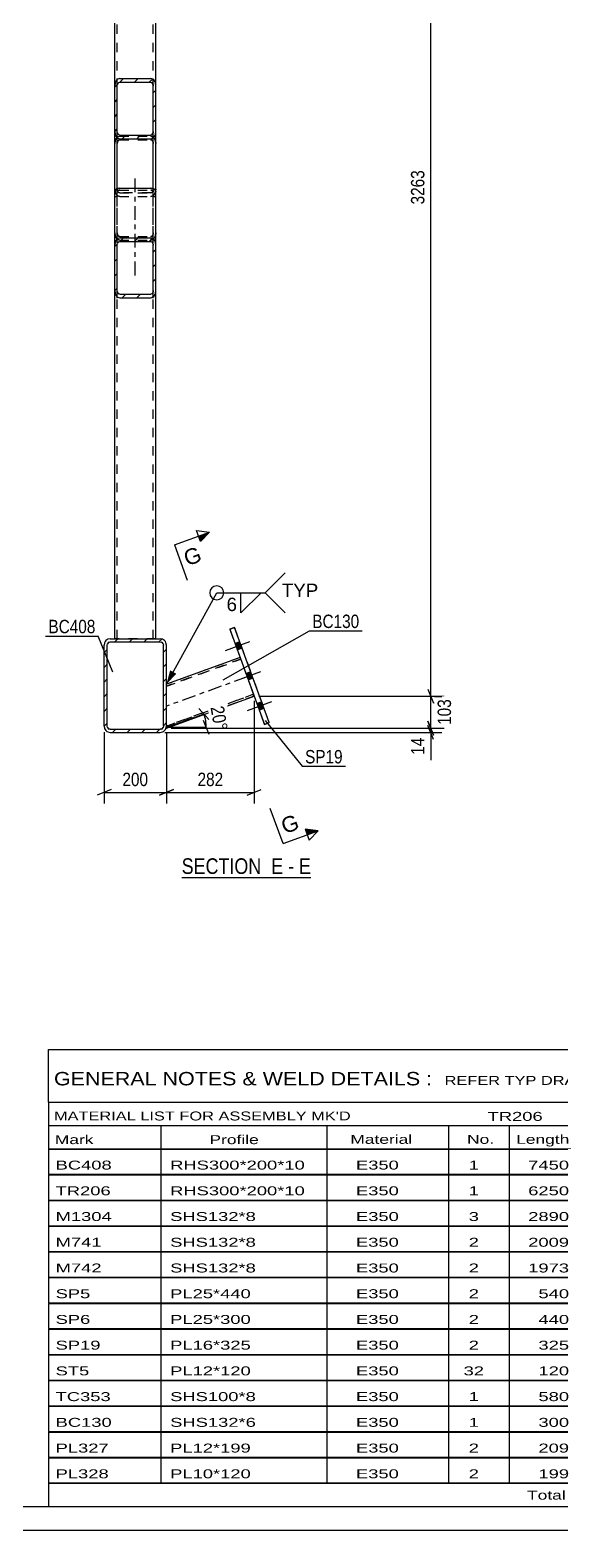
# Model space of a CAD drawing. Header units: millimetres. Extents: x 0 to 841, y 0 to 594.
# Drawn here: x 512 to 625.6, y 0 to 320.7 of the extents above; entities that cross this region are included whole.
import ezdxf

# ---------------------------------------------------------------- set-up
doc = ezdxf.new("R2010")
doc.units = ezdxf.units.MM
doc.linetypes.add('DXK_LINE_DOT2', pattern=[3.9198, 1.9599, -1.9599])
doc.linetypes.add('DXK_LINE_DOT3', pattern=[5.9187, 2.979, -0.9799, 0.9799, -0.9799])
doc.styles.add('Arial', font='ARIAL.TTF', dxfattribs={"height": 0.2})
doc.styles.add('Arial Narrow', font='ARIALN.TTF', dxfattribs={"height": 0.2})

# ---------------------------------------------------------------- blocks, each defined once
blk = doc.blocks.new('Unknown-570388617-1134')
at = {"color": 5, "linetype": 'Continuous'}
for p, q in [((5, 5), (836, 5)), ((0, 0), (841, 0))]:
    blk.add_line(p, q, dxfattribs=at)
blk = doc.blocks.new('Unknown-570388617-14 - 3275')
at = {"color": 6, "linetype": 'Continuous'}
blk.add_line((544.47, 139.51), (572.12, 139.51), dxfattribs=at)
at = {"color": 0, "linetype": 'Continuous'}
blk.add_wipeout([(562.58, 140.26), (562.58, 143.76), (544.47, 143.76), (544.47, 140.26)], dxfattribs=at)
at = {"color": 7, "linetype": 'Continuous', "style": 'Arial Narrow'}
blk.add_text('SECTION ', height=3.34, dxfattribs=at).set_placement((544.47, 140.26))
at = {"color": 0, "linetype": 'Continuous'}
blk.add_wipeout([(566.19, 140.26), (566.19, 143.76), (563.63, 143.76), (563.63, 140.26)], dxfattribs=at)
blk.add_wipeout([(568.51, 140.26), (568.51, 143.76), (567.24, 143.76), (567.24, 140.26)], dxfattribs=at)
at = {"color": 7, "linetype": 'Continuous', "style": 'Arial Narrow'}
blk.add_text('E', height=3.34, dxfattribs=at).set_placement((563.63, 140.26))
at = {"color": 0, "linetype": 'Continuous'}
blk.add_wipeout([(572.12, 140.26), (572.12, 143.76), (569.56, 143.76), (569.56, 140.26)], dxfattribs=at)
at = {"color": 7, "linetype": 'Continuous', "style": 'Arial Narrow'}
for s, p in [('-', (567.24, 140.26)), ('E', (569.56, 140.26))]:
    blk.add_text(s, height=3.34, dxfattribs=at).set_placement(p)
blk = doc.blocks.new('Part-570388617-3284 - 3275')
at = {"linetype": 'Continuous'}
h = blk.add_hatch(dxfattribs=at)
h.set_pattern_fill('', scale=0.7, style=0, pattern_type=0)
h.set_pattern_definition([(45, (530.1366, 264.975), (-1.57154, 1.57154), [])])
h.paths.add_polyline_path([(530.14, 274.71), (530.14, 264.97), (530.22, 264.38), (530.45, 263.87), (530.8, 263.54), (531.2, 263.42), (537.87, 263.42), (538.28, 263.54), (538.62, 263.87), (538.86, 264.38), (538.94, 264.97), (538.94, 274.71), (538.86, 275.3), (538.62, 275.81), (538.28, 276.14), (537.87, 276.26), (531.2, 276.26), (530.8, 276.14), (530.45, 275.81), (530.22, 275.3)])
h.paths.add_polyline_path([(530.83, 275.26), (531, 275.43), (531.2, 275.48), (537.87, 275.48), (538.07, 275.43), (538.25, 275.26), (538.36, 275), (538.4, 274.71), (538.4, 264.97), (538.36, 264.68), (538.25, 264.42), (538.07, 264.26), (537.87, 264.2), (531.2, 264.2), (531, 264.26), (530.83, 264.42), (530.71, 264.68), (530.67, 264.97), (530.67, 274.71), (530.71, 275)])
at = {"color": 2, "linetype": 'Continuous'}
for p, q in [((530.14, 286.07), (530.22, 286.37)), ((530.14, 274.71), (530.14, 286.07)), ((530.22, 286.37), (530.45, 286.62)), ((530.45, 286.62), (530.8, 286.79)), ((530.8, 286.79), (531.2, 286.85)), ((531.2, 286.85), (537.87, 286.85)), ((537.87, 286.85), (538.28, 286.79)), ((538.28, 286.79), (538.62, 286.62)), ((538.62, 286.62), (538.86, 286.37)), ((538.86, 286.37), (538.94, 286.07)), ((538.94, 274.71), (538.94, 286.07)), ((531.2, 276.26), (530.8, 276.14)), ((531.2, 276.26), (537.87, 276.26)), ((538.28, 276.14), (537.87, 276.26)), ((530.22, 275.3), (530.14, 274.71)), ((530.14, 264.97), (530.14, 274.71)), ((530.67, 274.71), (530.71, 275)), ((530.67, 264.97), (530.67, 274.71)), ((531, 275.43), (531.2, 275.48)), ((531.2, 275.48), (537.87, 275.48)), ((537.87, 275.48), (538.07, 275.43)), ((538.36, 275), (538.4, 274.71)), ((538.4, 264.97), (538.4, 274.71)), ((538.94, 274.71), (538.86, 275.3)), ((538.94, 264.97), (538.94, 274.71)), ((530.14, 264.97), (530.22, 264.38)), ((530.71, 264.68), (530.67, 264.97)), ((530.8, 263.54), (531.2, 263.42)), ((531.2, 264.2), (531, 264.26)), ((531.2, 264.2), (537.87, 264.2)), ((531.2, 263.42), (537.87, 263.42)), ((538.07, 264.26), (537.87, 264.2)), ((537.87, 263.42), (538.28, 263.54)), ((538.4, 264.97), (538.36, 264.68)), ((538.86, 264.38), (538.94, 264.97))]:
    blk.add_line(p, q, dxfattribs=at)
at = {"color": 7, "linetype": 'DXK_LINE_DOT2'}
for p, q in [((530.71, 286.22), (530.67, 286.07)), ((530.67, 264.97), (530.67, 286.07)), ((530.83, 286.35), (530.71, 286.22)), ((531, 286.43), (530.83, 286.35)), ((531.2, 286.46), (531, 286.43)), ((531.2, 286.46), (537.87, 286.46)), ((538.07, 286.43), (537.87, 286.46)), ((538.25, 286.35), (538.07, 286.43)), ((538.36, 286.22), (538.25, 286.35)), ((538.4, 286.07), (538.36, 286.22)), ((538.4, 264.97), (538.4, 286.07)), ((530.14, 285.11), (530.67, 285.11)), ((538.4, 285.11), (538.94, 285.11)), ((530.22, 276.71), (530.14, 277.31)), ((530.67, 277.31), (530.71, 277.01)), ((531.2, 275.75), (530.8, 275.87)), ((531, 276.59), (531.2, 276.53)), ((531.2, 276.53), (537.87, 276.53)), ((537.87, 276.53), (538.07, 276.59)), ((538.28, 275.87), (537.87, 275.75)), ((538.36, 277.01), (538.4, 277.31)), ((538.94, 277.31), (538.86, 276.71)), ((530.14, 264.97), (530.14, 274.71)), ((531.2, 275.75), (537.87, 275.75)), ((538.94, 264.97), (538.94, 274.71))]:
    blk.add_line(p, q, dxfattribs=at)
for centre, radius, start, end in [((531.6, 277.04), 1.42, 193.2949, 235.5336), ((531.4, 277.17), 0.709, 193.2949, 235.5336), ((537.67, 277.17), 0.709, 304.4664, 346.7051), ((537.48, 277.04), 1.42, 304.4664, 346.7051)]:
    blk.add_arc(centre, radius, start, end, dxfattribs=at)
at = {"color": 2, "linetype": 'Continuous'}
for centre, radius, start, end in [((531.6, 274.98), 1.42, 124.4663, 166.705), ((537.48, 274.98), 1.42, 13.295, 55.5337), ((531.4, 274.84), 0.709, 124.4663, 166.705), ((537.67, 274.84), 0.709, 13.295, 55.5337), ((531.6, 264.71), 1.42, 193.295, 235.5337), ((531.4, 264.84), 0.709, 193.295, 235.5337), ((537.67, 264.84), 0.709, 304.4663, 346.705), ((537.48, 264.71), 1.42, 304.4663, 346.705)]:
    blk.add_arc(centre, radius, start, end, dxfattribs=at)
blk = doc.blocks.new('Part-570388617-3333 - 3275')
at = {"color": 2, "linetype": 'Continuous'}
for p, q in [((555.79, 192.96), (554.79, 192.59)), ((554.79, 192.59), (562.2, 172.23)), ((554.79, 192.59), (554.79, 192.59)), ((563.2, 172.6), (555.79, 192.96)), ((555.79, 192.96), (555.79, 192.96)), ((562.2, 172.23), (563.2, 172.6)), ((562.2, 172.23), (562.2, 172.23)), ((563.2, 172.6), (563.2, 172.6))]:
    blk.add_line(p, q, dxfattribs=at)
at = {"color": 7, "linetype": 'DXK_LINE_DOT2'}
for p, q in [((554.79, 192.59), (555.79, 192.96)), ((562.2, 172.23), (554.79, 192.59)), ((563.2, 172.6), (555.79, 192.96)), ((563.2, 172.6), (562.2, 172.23))]:
    blk.add_line(p, q, dxfattribs=at)
blk = doc.blocks.new('Part-570388617-3318 - 3275')
at = {"color": 2, "linetype": 'Continuous'}
for p, q in [((556.99, 186.55), (541.2, 180.8)), ((541.2, 171.44), (560, 178.28)), ((541.2, 171.5), (541.2, 171.85)), ((541.2, 171.5), (541.2, 171.44)), ((541.2, 171.44), (541.2, 171.44))]:
    blk.add_line(p, q, dxfattribs=at)
at = {"color": 7, "linetype": 'DXK_LINE_DOT2'}
for p, q in [((556.99, 186.55), (541.2, 180.8)), ((541.2, 180.38), (557.12, 186.17)), ((557.12, 186.17), (541.2, 180.38)), ((560, 178.28), (556.99, 186.55)), ((541.2, 180.8), (541.2, 180.8)), ((541.2, 180.74), (541.2, 180.8)), ((541.2, 171.85), (541.2, 180.8)), ((541.2, 180.38), (541.2, 180.38)), ((541.2, 171.87), (559.86, 178.66)), ((559.86, 178.66), (541.2, 171.87)), ((560, 178.28), (541.2, 171.44)), ((541.2, 171.87), (541.2, 171.87)), ((541.2, 171.44), (541.2, 171.44))]:
    blk.add_line(p, q, dxfattribs=at)
at = {"color": 7, "linetype": 'DXK_LINE_DOT3'}
blk.add_line((558.49, 182.41), (541.2, 176.12), dxfattribs=at)
blk = doc.blocks.new('Bolt-570388617-3352 - 3275')
at = {"linetype": 'Continuous'}
for points in [[(557.41, 188.51), (556.91, 189.89), (555.9, 189.52), (556.41, 188.15)], [(557.41, 188.51), (556.91, 189.89), (555.9, 189.52), (556.41, 188.15)], [(557.41, 188.51), (556.91, 189.89), (555.9, 189.52), (556.41, 188.15)], [(559.75, 182.09), (559.24, 183.47), (558.24, 183.1), (558.74, 181.73)], [(559.75, 182.09), (559.24, 183.47), (558.24, 183.1), (558.74, 181.73)], [(562.08, 175.67), (561.58, 177.05), (560.58, 176.68), (561.08, 175.3)], [(562.08, 175.67), (561.58, 177.05), (560.58, 176.68), (561.08, 175.3)], [(562.08, 175.67), (561.58, 177.05), (560.58, 176.68), (561.08, 175.3)]]:
    blk.add_hatch(color=1, dxfattribs=at).paths.add_polyline_path(points)
at = {"color": 1, "linetype": 'Continuous'}
for p, q in [((558.97, 189.86), (553.77, 187.97)), ((558.97, 189.86), (553.77, 187.97)), ((558.97, 189.86), (553.77, 187.97)), ((556.91, 189.89), (555.9, 189.52)), ((556.91, 189.89), (555.9, 189.52)), ((556.91, 189.89), (555.9, 189.52)), ((557.41, 188.51), (556.41, 188.15)), ((557.41, 188.51), (556.41, 188.15)), ((557.41, 188.51), (556.41, 188.15)), ((561.31, 183.44), (556.11, 181.55)), ((561.31, 183.44), (556.11, 181.55)), ((559.24, 183.47), (558.24, 183.1)), ((559.24, 183.47), (558.24, 183.1)), ((559.75, 182.09), (558.74, 181.73)), ((559.75, 182.09), (558.74, 181.73)), ((563.65, 177.02), (558.45, 175.13)), ((563.65, 177.02), (558.45, 175.13)), ((563.65, 177.02), (558.45, 175.13)), ((561.58, 177.05), (560.58, 176.68)), ((561.58, 177.05), (560.58, 176.68)), ((561.58, 177.05), (560.58, 176.68)), ((562.08, 175.67), (561.08, 175.3)), ((562.08, 175.67), (561.08, 175.3)), ((562.08, 175.67), (561.08, 175.3))]:
    blk.add_line(p, q, dxfattribs=at)
blk = doc.blocks.new('Part-570388617-3354 - 3275')
at = {"color": 7, "linetype": 'DXK_LINE_DOT3'}
blk.add_line((534.54, 268.23), (534.54, 289.46), dxfattribs=at)
at = {"color": 7, "linetype": 'DXK_LINE_DOT2'}
for p, q in [((530.22, 286.37), (530.14, 286.07)), ((530.14, 263.37), (530.14, 286.07)), ((530.45, 286.62), (530.22, 286.37)), ((530.8, 286.79), (530.45, 286.62)), ((530.67, 286.07), (530.71, 286.22)), ((530.67, 263.37), (530.67, 286.07)), ((530.71, 286.22), (530.83, 286.35)), ((531.2, 286.85), (530.8, 286.79)), ((530.83, 286.35), (531, 286.43)), ((531, 286.43), (531.2, 286.46)), ((531.2, 286.85), (537.87, 286.85)), ((531.2, 286.46), (537.87, 286.46)), ((538.28, 286.79), (537.87, 286.85)), ((537.87, 286.46), (538.07, 286.43)), ((538.07, 286.43), (538.25, 286.35)), ((538.25, 286.35), (538.36, 286.22)), ((538.62, 286.62), (538.28, 286.79)), ((538.36, 286.22), (538.4, 286.07)), ((538.4, 263.37), (538.4, 286.07)), ((538.86, 286.37), (538.62, 286.62)), ((538.94, 286.07), (538.86, 286.37)), ((538.94, 263.37), (538.94, 286.07)), ((530.14, 285.11), (530.67, 285.11)), ((538.94, 285.11), (538.4, 285.11)), ((530.14, 277.31), (530.22, 276.71)), ((530.71, 277.01), (530.67, 277.31)), ((530.8, 275.87), (531, 275.81)), ((531.2, 276.53), (531, 276.59)), ((531, 275.81), (531.2, 275.75)), ((531.2, 276.53), (537.87, 276.53)), ((538.07, 276.59), (537.87, 276.53)), ((537.87, 275.75), (538.28, 275.87)), ((538.4, 277.31), (538.36, 277.01)), ((538.86, 276.71), (538.94, 277.31)), ((531.2, 275.75), (537.87, 275.75))]:
    blk.add_line(p, q, dxfattribs=at)
for centre, radius, start, end in [((531.6, 277.04), 1.42, 193.2949, 235.5336), ((531.4, 277.17), 0.709, 193.2949, 235.5336), ((537.67, 277.17), 0.709, 304.4664, 346.7051), ((537.48, 277.04), 1.42, 304.4664, 346.7051)]:
    blk.add_arc(centre, radius, start, end, dxfattribs=at)
blk = doc.blocks.new('Part-570388617-3355 - 3275')
at = {"color": 7, "linetype": 'DXK_LINE_DOT2'}
for p, q in [((530.14, 286.67), (530.14, 310.34)), ((530.67, 286.67), (530.67, 310.34)), ((538.4, 286.67), (538.4, 310.34)), ((538.94, 286.67), (538.94, 310.34)), ((530.22, 296.99), (530.14, 296.4)), ((530.67, 296.4), (530.71, 296.69)), ((531.2, 297.95), (530.8, 297.84)), ((531, 297.12), (531.2, 297.18)), ((531.2, 297.95), (537.87, 297.95)), ((531.2, 297.18), (537.87, 297.18)), ((538.28, 297.84), (537.87, 297.95)), ((537.87, 297.18), (538.07, 297.12)), ((538.36, 296.69), (538.4, 296.4)), ((538.94, 296.4), (538.86, 296.99)), ((530.14, 286.67), (530.22, 286.07)), ((530.71, 286.37), (530.67, 286.67)), ((531.2, 285.89), (531, 285.95)), ((537.87, 285.89), (531.2, 285.89)), ((538.07, 285.95), (537.87, 285.89)), ((538.4, 286.67), (538.36, 286.37)), ((538.86, 286.07), (538.94, 286.67)), ((530.8, 285.23), (531.2, 285.11)), ((531.2, 285.11), (537.87, 285.11)), ((537.87, 285.11), (538.28, 285.23))]:
    blk.add_line(p, q, dxfattribs=at)
for centre, radius, start, end in [((531.6, 296.67), 1.42, 124.4664, 166.7051), ((531.4, 296.53), 0.709, 124.4664, 166.7051), ((537.67, 296.53), 0.709, 13.2949, 55.5336), ((537.48, 296.67), 1.42, 13.2949, 55.5336), ((531.6, 286.4), 1.42, 193.2949, 235.5336), ((531.4, 286.53), 0.709, 193.2949, 235.5336), ((537.67, 286.53), 0.709, 304.4664, 346.7051), ((537.48, 286.4), 1.42, 304.4664, 346.7051)]:
    blk.add_arc(centre, radius, start, end, dxfattribs=at)
blk = doc.blocks.new('Part-570388617-3362 - 3275')
at = {"linetype": 'Continuous'}
h = blk.add_hatch(dxfattribs=at)
h.set_pattern_fill('', scale=0.7, style=0, pattern_type=0)
h.set_pattern_definition([(45, (530.1366, 298.9996), (-1.57154, 1.57154), [])])
h.paths.add_polyline_path([(530.14, 308.73), (530.14, 299), (530.22, 298.4), (530.45, 297.9), (530.8, 297.56), (531.2, 297.44), (537.87, 297.44), (538.28, 297.56), (538.62, 297.9), (538.86, 298.4), (538.94, 299), (538.94, 308.73), (538.86, 309.33), (538.62, 309.83), (538.28, 310.17), (537.87, 310.29), (531.2, 310.29), (530.8, 310.17), (530.45, 309.83), (530.22, 309.33)])
h.paths.add_polyline_path([(530.83, 309.28), (531, 309.45), (531.2, 309.51), (537.87, 309.51), (538.07, 309.45), (538.25, 309.28), (538.36, 309.03), (538.4, 308.73), (538.4, 299), (538.36, 298.7), (538.25, 298.45), (538.07, 298.28), (537.87, 298.22), (531.2, 298.22), (531, 298.28), (530.83, 298.45), (530.71, 298.7), (530.67, 299), (530.67, 308.73), (530.71, 309.03)])
at = {"color": 2, "linetype": 'Continuous'}
for p, q in [((530.22, 309.33), (530.14, 308.73)), ((530.14, 299), (530.14, 308.73)), ((530.67, 308.73), (530.71, 309.03)), ((530.67, 299), (530.67, 308.73)), ((531.2, 310.29), (530.8, 310.17)), ((531, 309.45), (531.2, 309.51)), ((531.2, 310.29), (537.87, 310.29)), ((531.2, 309.51), (537.87, 309.51)), ((538.28, 310.17), (537.87, 310.29)), ((537.87, 309.51), (538.07, 309.45)), ((538.36, 309.03), (538.4, 308.73)), ((538.4, 299), (538.4, 308.73)), ((538.94, 308.73), (538.86, 309.33)), ((538.94, 299), (538.94, 308.73)), ((530.14, 286.67), (530.14, 299)), ((530.14, 299), (530.22, 298.4)), ((530.71, 298.7), (530.67, 299)), ((531.2, 298.22), (531, 298.28)), ((538.07, 298.28), (537.87, 298.22)), ((538.4, 299), (538.36, 298.7)), ((538.86, 298.4), (538.94, 299)), ((538.94, 286.67), (538.94, 299)), ((530.8, 297.56), (531.2, 297.44)), ((531.2, 298.22), (537.87, 298.22)), ((531.2, 297.44), (537.87, 297.44)), ((537.87, 297.44), (538.28, 297.56)), ((530.19, 286.27), (530.14, 286.67)), ((538.94, 286.67), (538.88, 286.27))]:
    blk.add_line(p, q, dxfattribs=at)
at = {"color": 7, "linetype": 'DXK_LINE_DOT2'}
for p, q in [((530.14, 299), (530.14, 308.73)), ((530.67, 286.67), (530.67, 308.73)), ((538.4, 286.67), (538.4, 308.73)), ((538.94, 299), (538.94, 308.73)), ((530.14, 296.4), (530.22, 296.99)), ((530.71, 296.7), (530.67, 296.4)), ((530.8, 297.84), (531.2, 297.95)), ((531.2, 297.18), (531, 297.12)), ((531.2, 297.95), (537.87, 297.95)), ((531.2, 297.18), (537.87, 297.18)), ((537.87, 297.95), (538.28, 297.84)), ((538.07, 297.12), (537.87, 297.18)), ((538.4, 296.4), (538.36, 296.7)), ((538.86, 296.99), (538.94, 296.4)), ((530.22, 286.07), (530.19, 286.27)), ((530.67, 286.67), (530.71, 286.37)), ((531, 285.95), (531.2, 285.89)), ((531.2, 285.89), (537.87, 285.89)), ((537.87, 285.89), (538.07, 285.95)), ((538.36, 286.37), (538.4, 286.67)), ((538.88, 286.27), (538.86, 286.07)), ((531.2, 285.11), (530.8, 285.23)), ((531.2, 285.11), (537.87, 285.11)), ((538.28, 285.23), (537.87, 285.11))]:
    blk.add_line(p, q, dxfattribs=at)
at = {"color": 2, "linetype": 'Continuous'}
for centre, radius, start, end in [((531.6, 309), 1.42, 124.4665, 166.7051), ((531.4, 308.87), 0.709, 124.4665, 166.7051), ((537.67, 308.87), 0.709, 13.2949, 55.5335), ((537.48, 309), 1.42, 13.2949, 55.5335), ((531.6, 298.73), 1.42, 193.2949, 235.5335), ((531.4, 298.86), 0.709, 193.2949, 235.5335), ((537.67, 298.86), 0.709, 304.4665, 346.7051), ((537.48, 298.73), 1.42, 304.4665, 346.7051)]:
    blk.add_arc(centre, radius, start, end, dxfattribs=at)
at = {"color": 7, "linetype": 'DXK_LINE_DOT2'}
for centre, radius, start, end in [((531.6, 296.67), 1.42, 124.4664, 166.7051), ((531.4, 296.53), 0.709, 124.4664, 166.7051), ((537.67, 296.53), 0.709, 13.2949, 55.5336), ((537.48, 296.67), 1.42, 13.2949, 55.5336), ((531.6, 286.4), 1.42, 193.2949, 235.5336), ((531.4, 286.53), 0.709, 193.2949, 235.5336), ((537.67, 286.53), 0.709, 304.4664, 346.7051), ((537.48, 286.4), 1.42, 304.4664, 346.7051)]:
    blk.add_arc(centre, radius, start, end, dxfattribs=at)
blk = doc.blocks.new('Part-570388617-3367 - 3275')
at = {"color": 2, "linetype": 'Continuous'}
for p, q in [((530.14, 308.73), (530.14, 383.19)), ((538.94, 308.73), (538.94, 383.19)), ((530.14, 286.07), (530.14, 286.67)), ((538.94, 286.07), (538.94, 286.67)), ((530.14, 190.52), (530.14, 264.97)), ((538.94, 190.52), (538.94, 264.97))]:
    blk.add_line(p, q, dxfattribs=at)
at = {"color": 7, "linetype": 'DXK_LINE_DOT2'}
for p, q in [((530.14, 383.19), (538.94, 383.19)), ((530.14, 383.19), (538.94, 383.19)), ((530.67, 190.52), (530.67, 383.19)), ((538.4, 190.52), (538.4, 383.19)), ((530.14, 286.67), (530.14, 308.73)), ((538.94, 286.67), (538.94, 308.73)), ((530.14, 264.97), (530.14, 286.07)), ((538.94, 264.97), (538.94, 286.07)), ((530.14, 190.52), (530.14, 190.52)), ((530.14, 190.52), (538.94, 190.52)), ((538.94, 190.52), (530.14, 190.52)), ((530.14, 190.52), (530.14, 190.52)), ((530.67, 190.52), (530.67, 190.52)), ((538.4, 190.52), (538.4, 190.52)), ((538.94, 190.52), (538.94, 190.52)), ((538.94, 190.52), (538.94, 190.52))]:
    blk.add_line(p, q, dxfattribs=at)
blk = doc.blocks.new('Part-570388617-3377 - 3275')
at = {"linetype": 'Continuous'}
h = blk.add_hatch(dxfattribs=at)
h.set_pattern_fill('', scale=0.7, style=0, pattern_type=0)
h.set_pattern_definition([(45, (527.87, 171.853), (-1.57154, 1.57154), [])])
h.paths.add_polyline_path([(527.87, 189.19), (527.87, 171.85), (527.97, 171.34), (528.26, 170.91), (528.69, 170.62), (529.2, 170.52), (539.87, 170.52), (540.38, 170.62), (540.81, 170.91), (541.1, 171.34), (541.2, 171.85), (541.2, 189.19), (541.1, 189.7), (540.81, 190.13), (540.38, 190.42), (539.87, 190.52), (529.2, 190.52), (528.69, 190.42), (528.26, 190.13), (527.97, 189.7)])
h.paths.add_polyline_path([(528.73, 189.66), (528.95, 189.8), (529.2, 189.85), (539.87, 189.85), (540.13, 189.8), (540.34, 189.66), (540.49, 189.44), (540.54, 189.19), (540.54, 171.85), (540.49, 171.6), (540.34, 171.38), (540.13, 171.24), (539.87, 171.19), (529.2, 171.19), (528.95, 171.24), (528.73, 171.38), (528.59, 171.6), (528.54, 171.85), (528.54, 189.19), (528.59, 189.44)])
at = {"color": 2, "linetype": 'Continuous'}
for p, q in [((527.97, 189.7), (527.87, 189.19)), ((528.54, 189.19), (528.59, 189.44)), ((529.2, 190.52), (528.69, 190.42)), ((528.95, 189.8), (529.2, 189.85)), ((529.2, 190.52), (529.2, 190.52)), ((529.2, 190.52), (539.87, 190.52)), ((529.2, 189.85), (529.2, 189.85)), ((529.2, 189.85), (539.87, 189.85)), ((539.87, 190.52), (539.87, 190.52)), ((540.38, 190.42), (539.87, 190.52)), ((539.87, 189.85), (539.87, 189.85)), ((539.87, 189.85), (540.13, 189.8)), ((540.49, 189.44), (540.54, 189.19)), ((541.2, 189.19), (541.1, 189.7)), ((527.87, 189.19), (527.87, 189.19)), ((527.87, 171.85), (527.87, 189.19)), ((528.54, 189.19), (528.54, 189.19)), ((528.54, 171.85), (528.54, 189.19)), ((540.54, 189.19), (540.54, 189.19)), ((540.54, 171.85), (540.54, 189.19)), ((541.2, 189.19), (541.2, 189.19)), ((541.2, 171.85), (541.2, 189.19)), ((527.87, 171.85), (527.87, 171.85)), ((527.87, 171.85), (527.97, 171.34)), ((528.54, 171.85), (528.54, 171.85)), ((528.59, 171.6), (528.54, 171.85)), ((528.69, 170.62), (529.2, 170.52)), ((529.2, 171.19), (528.95, 171.24)), ((529.2, 171.19), (529.2, 171.19)), ((529.2, 171.19), (539.87, 171.19)), ((529.2, 170.52), (529.2, 170.52)), ((529.2, 170.52), (539.87, 170.52)), ((540.13, 171.24), (539.87, 171.19)), ((539.87, 171.19), (539.87, 171.19)), ((539.87, 170.52), (540.38, 170.62)), ((539.87, 170.52), (539.87, 170.52)), ((540.54, 171.85), (540.49, 171.6)), ((540.54, 171.85), (540.54, 171.85)), ((541.1, 171.34), (541.2, 171.85)), ((541.2, 171.85), (541.2, 171.85))]:
    blk.add_line(p, q, dxfattribs=at)
for centre, radius, start, end in [((529.2, 189.19), 1.33, 112.5, 157.5), ((529.2, 189.19), 0.667, 112.5, 157.5), ((539.87, 189.19), 0.667, 22.5, 67.5), ((539.87, 189.19), 1.33, 22.5, 67.5), ((529.2, 171.85), 1.33, 202.5, 247.5), ((529.2, 171.85), 0.667, 202.5, 247.5), ((539.87, 171.85), 0.667, 292.5, 337.5), ((539.87, 171.85), 1.33, 292.5, 337.5)]:
    blk.add_arc(centre, radius, start, end, dxfattribs=at)
blk = doc.blocks.new('StraightDimension-570388617-3475 - 3275')
at = {"color": 7, "linetype": 'Continuous'}
for p, q in [((597.12, 179.78), (598.32, 176.78)), ((561, 178.28), (600.57, 178.28)), ((597.72, 171.44), (597.72, 178.28)), ((542.2, 171.44), (600.57, 171.44)), ((598.32, 169.94), (597.12, 172.94))]:
    blk.add_line(p, q, dxfattribs=at)
at = {"color": 0}
blk.add_wipeout([(602.67, 178.2), (598.47, 178.2), (598.47, 171.52), (602.67, 171.52)], dxfattribs=at)
at = {"color": 3, "style": 'Arial Narrow'}
blk.add_text('103', height=2.863, rotation=90.0002, dxfattribs=at).set_placement((602.07, 172.12))
blk = doc.blocks.new('AngleDimension-570388617-3391 - 3275')
at = {"color": 7, "linetype": 'Continuous'}
for p, q in [((549.21, 174.45), (541.2, 171.54)), ((548.14, 175.66), (550.29, 173.25)), ((549.73, 171.54), (541.2, 171.54)), ((542.2, 171.54), (549.73, 171.54)), ((550.33, 170.04), (549.13, 173.04))]:
    blk.add_line(p, q, dxfattribs=at)
blk.add_arc((541.2, 171.54), 8.53, 0, 20, dxfattribs=at)
at = {"color": 0}
blk.add_wipeout([(551.05, 169.99), (555.18, 170.72), (554.06, 177.08), (549.92, 176.35)], dxfattribs=at)
at = {"color": 3, "style": 'Arial Narrow'}
blk.add_text('20°', height=2.863, rotation=-80.0021, dxfattribs=at).set_placement((550.62, 175.87))
blk = doc.blocks.new('StraightDimension-570388617-3399 - 3275')
at = {"color": 7, "linetype": 'Continuous'}
for p, q in [((560, 177.28), (560, 155.29)), ((541.2, 170.44), (541.2, 155.29)), ((542.7, 158.29), (539.7, 157.09)), ((541.2, 157.69), (560, 157.69)), ((558.5, 157.09), (561.5, 158.29))]:
    blk.add_line(p, q, dxfattribs=at)
at = {"color": 0}
blk.add_wipeout([(553.94, 158.44), (553.94, 162.64), (547.26, 162.64), (547.26, 158.44)], dxfattribs=at)
at = {"color": 3, "style": 'Arial Narrow'}
blk.add_text('282', height=2.863, dxfattribs=at).set_placement((547.86, 159.04))
blk = doc.blocks.new('StraightDimension-570388617-3400 - 3275')
at = {"color": 7, "linetype": 'Continuous'}
for p, q in [((527.87, 170.57), (527.87, 155.29)), ((541.2, 170.44), (541.2, 155.29)), ((529.37, 158.29), (526.37, 157.09)), ((527.87, 157.69), (541.2, 157.69)), ((539.7, 157.09), (542.7, 158.29))]:
    blk.add_line(p, q, dxfattribs=at)
at = {"color": 0}
blk.add_wipeout([(537.88, 158.44), (537.88, 162.64), (531.19, 162.64), (531.19, 158.44)], dxfattribs=at)
at = {"color": 3, "style": 'Arial Narrow'}
blk.add_text('200', height=2.863, dxfattribs=at).set_placement((531.79, 159.04))
blk = doc.blocks.new('StraightDimension-570388617-3465 - 3275')
at = {"color": 7, "linetype": 'Continuous'}
for p, q in [((540.87, 170.52), (600.12, 170.52)), ((542.2, 171.44), (600.12, 171.44)), ((597.12, 172.94), (598.32, 169.94)), ((598.32, 169.02), (597.12, 172.02)), ((597.72, 170.52), (597.72, 171.44))]:
    blk.add_line(p, q, dxfattribs=at)
at = {"color": 0}
blk.add_wipeout([(596.97, 170), (592.77, 170), (592.77, 165.14), (596.97, 165.14)], dxfattribs=at)
at = {"color": 7, "linetype": 'Continuous'}
blk.add_line((597.72, 170.52), (597.72, 164.61), dxfattribs=at)
blk.add_line((597.72, 170.52), (597.72, 164.61), dxfattribs=at)
at = {"color": 3, "style": 'Arial Narrow'}
blk.add_text('14', height=2.863, rotation=90.0002, dxfattribs=at).set_placement((596.37, 165.74))
blk = doc.blocks.new('StraightDimension-570388617-3485 - 3275')
at = {"color": 7, "linetype": 'Continuous'}
for p, q in [((542.2, 395.8), (600.12, 395.8)), ((598.32, 394.3), (597.12, 397.3)), ((597.72, 178.28), (597.72, 395.8)), ((597.12, 179.78), (598.32, 176.78)), ((561, 178.28), (600.12, 178.28))]:
    blk.add_line(p, q, dxfattribs=at)
at = {"color": 0}
blk.add_wipeout([(596.97, 291.3), (592.77, 291.3), (592.77, 282.79), (596.97, 282.79)], dxfattribs=at)
at = {"color": 3, "style": 'Arial Narrow'}
blk.add_text('3263', height=2.863, rotation=90.0002, dxfattribs=at).set_placement((596.37, 283.39))
blk = doc.blocks.new('Unknown-570388617-14755')
at = {"color": 7, "linetype": 'Continuous'}
for p, q in [((516, 102.75), (676, 102.75)), ((516, 91.5), (516, 102.75)), ((676, 102.75), (676, 91.5)), ((516, 91.5), (676, 91.5)), ((516, 91.5), (516, 86.5)), ((676, 91.5), (676, 86.5)), ((516, 86.5), (676, 86.5)), ((516, 86.5), (516, 81.5)), ((540, 86.5), (540, 81.5)), ((575.5, 86.5), (575.5, 81.5)), ((601.5, 86.5), (601.5, 81.5)), ((614.5, 86.5), (614.5, 81.5)), ((632, 86.5), (632, 81.5)), ((654, 86.5), (654, 81.5)), ((676, 86.5), (676, 81.5)), ((516, 81.5), (676, 81.5)), ((516, 81.45), (516, 76.05)), ((516, 81.45), (676, 81.45)), ((540, 81.5), (540, 76)), ((575.5, 81.5), (575.5, 76)), ((601.5, 81.5), (601.5, 76)), ((614.5, 81.5), (614.5, 76)), ((632, 81.5), (632, 76)), ((654, 81.5), (654, 76)), ((676, 81.45), (676, 76.05)), ((516, 76.05), (676, 76.05)), ((516, 75.95), (516, 70.55)), ((516, 75.95), (676, 75.95)), ((540, 76), (540, 70.5)), ((575.5, 76), (575.5, 70.5)), ((601.5, 76), (601.5, 70.5)), ((614.5, 76), (614.5, 70.5)), ((632, 76), (632, 70.5)), ((654, 76), (654, 70.5)), ((676, 75.95), (676, 70.55)), ((516, 70.55), (676, 70.55)), ((516, 70.45), (516, 65.05)), ((516, 70.45), (676, 70.45)), ((540, 70.5), (540, 65)), ((575.5, 70.5), (575.5, 65)), ((601.5, 70.5), (601.5, 65)), ((614.5, 70.5), (614.5, 65)), ((632, 70.5), (632, 65)), ((654, 70.5), (654, 65)), ((676, 70.45), (676, 65.05)), ((516, 65.05), (676, 65.05)), ((516, 64.95), (516, 59.55)), ((516, 64.95), (676, 64.95)), ((540, 65), (540, 59.5)), ((575.5, 65), (575.5, 59.5)), ((601.5, 65), (601.5, 59.5)), ((614.5, 65), (614.5, 59.5)), ((632, 65), (632, 59.5)), ((654, 65), (654, 59.5)), ((676, 64.95), (676, 59.55)), ((516, 59.55), (676, 59.55)), ((516, 59.45), (516, 54.05)), ((516, 59.45), (676, 59.45)), ((540, 59.5), (540, 54)), ((575.5, 59.5), (575.5, 54)), ((601.5, 59.5), (601.5, 54)), ((614.5, 59.5), (614.5, 54)), ((632, 59.5), (632, 54)), ((654, 59.5), (654, 54)), ((676, 59.45), (676, 54.05)), ((516, 54.05), (676, 54.05)), ((516, 53.95), (516, 48.55)), ((516, 53.95), (676, 53.95)), ((540, 54), (540, 48.5)), ((575.5, 54), (575.5, 48.5)), ((601.5, 54), (601.5, 48.5)), ((614.5, 54), (614.5, 48.5)), ((632, 54), (632, 48.5)), ((654, 54), (654, 48.5)), ((676, 53.95), (676, 48.55)), ((516, 48.55), (676, 48.55)), ((516, 48.45), (516, 43.05)), ((516, 48.45), (676, 48.45)), ((540, 48.5), (540, 43)), ((575.5, 48.5), (575.5, 43)), ((601.5, 48.5), (601.5, 43)), ((614.5, 48.5), (614.5, 43)), ((632, 48.5), (632, 43)), ((654, 48.5), (654, 43)), ((676, 48.45), (676, 43.05)), ((516, 43.05), (676, 43.05)), ((516, 42.95), (516, 37.55)), ((516, 42.95), (676, 42.95)), ((540, 43), (540, 37.5)), ((575.5, 43), (575.5, 37.5)), ((601.5, 43), (601.5, 37.5)), ((614.5, 43), (614.5, 37.5)), ((632, 43), (632, 37.5)), ((654, 43), (654, 37.5)), ((676, 42.95), (676, 37.55)), ((516, 37.55), (676, 37.55)), ((516, 37.45), (516, 32.05)), ((516, 37.45), (676, 37.45)), ((540, 37.5), (540, 32)), ((575.5, 37.5), (575.5, 32)), ((601.5, 37.5), (601.5, 32)), ((614.5, 37.5), (614.5, 32)), ((632, 37.5), (632, 32)), ((654, 37.5), (654, 32)), ((676, 37.45), (676, 32.05)), ((516, 32.05), (676, 32.05)), ((516, 31.95), (516, 26.55)), ((516, 31.95), (676, 31.95)), ((540, 32), (540, 26.5)), ((575.5, 32), (575.5, 26.5)), ((601.5, 32), (601.5, 26.5)), ((614.5, 32), (614.5, 26.5)), ((632, 32), (632, 26.5)), ((654, 32), (654, 26.5)), ((676, 31.95), (676, 26.55)), ((516, 26.55), (676, 26.55)), ((516, 26.45), (516, 21.05)), ((516, 26.45), (676, 26.45)), ((540, 26.5), (540, 21)), ((575.5, 26.5), (575.5, 21)), ((601.5, 26.5), (601.5, 21)), ((614.5, 26.5), (614.5, 21)), ((632, 26.5), (632, 21)), ((654, 26.5), (654, 21)), ((676, 26.45), (676, 21.05)), ((516, 21.05), (676, 21.05)), ((516, 20.95), (516, 15.55)), ((516, 20.95), (676, 20.95)), ((540, 21), (540, 15.5)), ((575.5, 21), (575.5, 15.5)), ((601.5, 21), (601.5, 15.5)), ((614.5, 21), (614.5, 15.5)), ((632, 21), (632, 15.5)), ((654, 21), (654, 15.5)), ((676, 20.95), (676, 15.55)), ((516, 15.55), (676, 15.55)), ((516, 15.45), (516, 10.05)), ((516, 15.45), (676, 15.45)), ((540, 15.5), (540, 10)), ((575.5, 15.5), (575.5, 10)), ((601.5, 15.5), (601.5, 10)), ((614.5, 15.5), (614.5, 10)), ((632, 15.5), (632, 10)), ((654, 15.5), (654, 10)), ((676, 15.45), (676, 10.05)), ((516, 10.05), (676, 10.05)), ((516, 10), (676, 10)), ((516, 10), (516, 5)), ((632, 10), (632, 5)), ((654, 10), (654, 5)), ((676, 10), (676, 5)), ((516, 5), (676, 5))]:
    blk.add_line(p, q, dxfattribs=at)
at = {"color": 7, "style": 'Arial Narrow'}
for s, height, width, p in [('GENERAL NOTES & WELD DETAILS :', 2.8633, 1.4, (517.15, 95.06)), ('REFER TYP DRAWING TYP-01', 1.9089, 1.6, (600.7, 95.16)), ("MATERIAL LIST FOR ASSEMBLY MK'D", 1.9089, 1.6, (517.15, 87.56)), ('TR206', 1.909, 1.794707, (609.9, 87.47)), ('2', 1.91, 1.794707, (638.08, 87.56)), ('No. Required', 1.9089, 1.6, (647.41, 87.56)), ('Mark', 1.909, 1.7, (517.34, 82.5)), ('Profile', 1.909, 1.7, (550.41, 82.5)), ('Material', 1.909, 1.7, (580.54, 82.56)), ('No.', 1.909, 1.7, (605.5, 82.56)), ('Length', 1.909, 1.7, (616, 82.56)), ('Area', 1.909, 1.7, (638.5, 82.56)), ('Weight', 1.909, 1.7, (658, 82.56))]:
    blk.add_text(s, height=height, dxfattribs=dict(at, width=width)).set_placement(p)
at = {"color": 7, "linetype": 'Continuous', "style": 'Arial Narrow'}
for s, height, width, p in [('BC408', 1.909, 1.794707, (517.5, 77.06)), ('RHS300*200*10', 1.9089, 1.794707, (542, 77.06)), ('E350', 1.909, 1.794707, (581.74, 77.06)), ('1', 1.91, 1.794707, (605.86, 77.06)), ('7450', 1.909, 1.794707, (618.58, 77.06)), ('7.4', 1.909, 1.794707, (642.32, 77.06)), ('561.4', 1.909, 1.794707, (658.96, 77.06)), ('TR206', 1.909, 1.794707, (517.5, 71.56)), ('RHS300*200*10', 1.9089, 1.794707, (542, 71.56)), ('E350', 1.909, 1.794707, (581.74, 71.56)), ('1', 1.91, 1.794707, (605.86, 71.56)), ('6250', 1.909, 1.794707, (618.58, 71.56)), ('6.2', 1.909, 1.794707, (642.32, 71.56)), ('471.0', 1.909, 1.794707, (658.96, 71.56)), ('M1304', 1.909, 1.794707, (517.5, 66.06)), ('SHS132*8', 1.909, 1.794707, (542, 66.06)), ('E350', 1.909, 1.794707, (581.74, 66.06)), ('3', 1.91, 1.794707, (605.86, 66.06)), ('2890', 1.909, 1.794707, (618.58, 66.06)), ('1.5', 1.909, 1.794707, (642.32, 66.06)), ('270.1', 1.909, 1.794707, (658.96, 66.06)), ('M741', 1.909, 1.794707, (517.5, 60.56)), ('SHS132*8', 1.909, 1.794707, (542, 60.56)), ('E350', 1.909, 1.794707, (581.74, 60.56)), ('2', 1.91, 1.794707, (605.86, 60.56)), ('2009', 1.909, 1.794707, (618.58, 60.56)), ('1.0', 1.909, 1.794707, (642.32, 60.56)), ('117.3', 1.909, 1.794707, (658.96, 60.56)), ('M742', 1.909, 1.794707, (517.5, 55.06)), ('SHS132*8', 1.909, 1.794707, (542, 55.06)), ('E350', 1.909, 1.794707, (581.74, 55.06)), ('2', 1.91, 1.794707, (605.86, 55.06)), ('1973', 1.909, 1.794707, (618.58, 55.06)), ('1.0', 1.909, 1.794707, (642.32, 55.06)), ('116.7', 1.909, 1.794707, (658.96, 55.06)), ('SP5', 1.909, 1.794707, (517.5, 49.56)), ('PL25*440', 1.909, 1.794707, (542, 49.56)), ('E350', 1.909, 1.794707, (581.74, 49.56)), ('2', 1.91, 1.794707, (605.86, 49.56)), ('540', 1.909, 1.794707, (620.77, 49.56)), ('0.5', 1.909, 1.794707, (642.32, 49.56)), ('93.3', 1.909, 1.794707, (661.14, 49.56)), ('SP6', 1.909, 1.794707, (517.5, 44.06)), ('PL25*300', 1.909, 1.794707, (542, 44.06)), ('E350', 1.909, 1.794707, (581.74, 44.06)), ('2', 1.91, 1.794707, (605.86, 44.06)), ('440', 1.909, 1.794707, (620.77, 44.06)), ('0.3', 1.909, 1.794707, (642.32, 44.06)), ('51.8', 1.909, 1.794707, (661.14, 44.06)), ('SP19', 1.909, 1.794707, (517.5, 38.56)), ('PL16*325', 1.909, 1.794707, (542, 38.56)), ('E350', 1.909, 1.794707, (581.74, 38.56)), ('2', 1.91, 1.794707, (605.86, 38.56)), ('325', 1.909, 1.794707, (620.77, 38.56)), ('0.2', 1.909, 1.794707, (642.32, 38.56)), ('26.5', 1.909, 1.794707, (661.14, 38.56)), ('ST5', 1.909, 1.794707, (517.5, 33.06)), ('PL12*120', 1.909, 1.794707, (542, 33.06)), ('E350', 1.909, 1.794707, (581.74, 33.06)), ('32', 1.909, 1.794707, (604.76, 33.06)), ('120', 1.909, 1.794707, (620.77, 33.06)), ('0.0', 1.909, 1.794707, (642.32, 33.06)), ('21.4', 1.909, 1.794707, (661.14, 33.06)), ('TC353', 1.909, 1.794707, (517.5, 27.56)), ('SHS100*8', 1.909, 1.794707, (542, 27.56)), ('E350', 1.909, 1.794707, (581.74, 27.56)), ('1', 1.91, 1.794707, (605.86, 27.56)), ('580', 1.909, 1.794707, (620.77, 27.56)), ('0.2', 1.909, 1.794707, (642.32, 27.56)), ('13.0', 1.909, 1.794707, (661.14, 27.56)), ('BC130', 1.909, 1.794707, (517.5, 22.06)), ('SHS132*6', 1.909, 1.794707, (542, 22.06)), ('E350', 1.909, 1.794707, (581.74, 22.06)), ('1', 1.91, 1.794707, (605.86, 22.06)), ('300', 1.909, 1.794707, (620.77, 22.06)), ('0.1', 1.909, 1.794707, (642.32, 22.06)), ('6.6', 1.909, 1.794707, (663.33, 22.06)), ('PL327', 1.909, 1.794707, (517.5, 16.56)), ('PL12*199', 1.909, 1.794707, (542, 16.56)), ('E350', 1.909, 1.794707, (581.74, 16.56)), ('2', 1.91, 1.794707, (605.86, 16.56)), ('209', 1.909, 1.794707, (620.77, 16.56)), ('0.1', 1.909, 1.794707, (642.32, 16.56)), ('6.3', 1.909, 1.794707, (663.33, 16.56)), ('PL328', 1.909, 1.794707, (517.5, 11.06)), ('PL10*120', 1.909, 1.794707, (542, 11.06)), ('E350', 1.909, 1.794707, (581.74, 11.06)), ('2', 1.91, 1.794707, (605.86, 11.06)), ('199', 1.909, 1.794707, (620.77, 11.06)), ('0.1', 1.909, 1.794707, (642.32, 11.06)), ('3.8', 1.909, 1.794707, (663.33, 11.06)), ('Total', 1.909, 1.7, (618.33, 6.5)), ('25.6', 1.909, 1.794707, (639.64, 6.5)), ('1759.1', 1.909, 1.794707, (656.77, 6.5))]:
    blk.add_text(s, height=height, dxfattribs=dict(at, width=width)).set_placement(p)
blk = doc.blocks.new('Mark-570388617-3329 - 3275')
at = {"color": 0}
blk.add_wipeout([(578.9, 163.89), (578.9, 166.89), (570.86, 166.89), (570.86, 163.89)], dxfattribs=at)
blk.add_wipeout([(578.9, 163.89), (578.9, 166.89), (570.86, 166.89), (570.86, 163.89)], dxfattribs=at)
at = {"color": 30, "linetype": 'Continuous'}
for p, q in [((562.34, 173.06), (570.26, 163.29)), ((570.26, 163.29), (579.5, 163.29))]:
    blk.add_line(p, q, dxfattribs=at)
at = {"color": 3, "style": 'Arial Narrow'}
blk.add_text('SP19', height=2.863, dxfattribs=at).set_placement((570.86, 163.89))
blk = doc.blocks.new('Mark-570388617-3314 - 3275')
at = {"color": 0}
blk.add_wipeout([(582.45, 192.83), (582.45, 195.83), (572.4, 195.83), (572.4, 192.83)], dxfattribs=at)
blk.add_wipeout([(582.45, 192.83), (582.45, 195.83), (572.4, 195.83), (572.4, 192.83)], dxfattribs=at)
at = {"color": 30, "linetype": 'Continuous'}
for p, q in [((553.32, 181.72), (571.8, 192.23)), ((571.8, 192.23), (583.05, 192.23))]:
    blk.add_line(p, q, dxfattribs=at)
at = {"color": 3, "style": 'Arial Narrow'}
blk.add_text('BC130', height=2.863, dxfattribs=at).set_placement((572.4, 192.83))
blk = doc.blocks.new('Mark-570388617-3373 - 3275')
at = {"color": 0}
blk.add_wipeout([(526.02, 191.72), (526.02, 194.72), (515.97, 194.72), (515.97, 191.72)], dxfattribs=at)
blk.add_wipeout([(526.02, 191.72), (526.02, 194.72), (515.97, 194.72), (515.97, 191.72)], dxfattribs=at)
at = {"color": 30, "linetype": 'Continuous'}
for p in [(515.37, 191.12), (529.71, 183.41)]:
    blk.add_line(p, (526.62, 191.12), dxfattribs=at)
at = {"color": 3, "style": 'Arial Narrow'}
blk.add_text('BC408', height=2.863, dxfattribs=at).set_placement((515.97, 191.72))
blk = doc.blocks.new('SectionMark-570388617-9655 - 3275')
at = {"color": 6, "linetype": 'Continuous'}
for p, q in [((547.65, 213.66), (550.43, 213.34)), ((573.66, 149.5), (571.74, 147.47))]:
    blk.add_line(p, q, dxfattribs=at)
at = {"color": 0, "linetype": 'Continuous'}
for points in [[(549.06, 207.26), (547.86, 210.54), (544.45, 209.3), (545.65, 206.01)], [(569.9, 149.99), (568.7, 153.28), (565.29, 152.04), (566.49, 148.75)]]:
    blk.add_wipeout(points, dxfattribs=at)
at = {"linetype": 'Continuous'}
for points in [[(548.51, 211.31), (548.08, 212.49), (550.43, 213.34)], [(571.32, 148.65), (570.89, 149.82), (573.66, 149.5)]]:
    blk.add_hatch(color=6, dxfattribs=at).paths.add_polyline_path(points)
at = {"color": 6, "linetype": 'Continuous'}
for p, q in [((542.91, 210.6), (550.43, 213.34)), ((548.51, 211.31), (547.65, 213.66)), ((550.43, 213.34), (548.51, 211.31)), ((542.91, 210.6), (545.65, 203.09)), ((566.15, 146.76), (563.41, 154.28)), ((566.15, 146.76), (573.66, 149.5)), ((573.66, 149.5), (570.89, 149.82)), ((570.89, 149.82), (571.74, 147.47))]:
    blk.add_line(p, q, dxfattribs=at)
at = {"color": 3, "linetype": 'Continuous', "style": 'Arial'}
for p in [(545.65, 206.01), (566.49, 148.75)]:
    blk.add_text('G', height=3.34, rotation=20.002, dxfattribs=at).set_placement(p)
blk = doc.blocks.new('WeldMark-570388617-9743 - 3275')
at = {"linetype": 'Continuous'}
blk.add_hatch(color=30, dxfattribs=at).paths.add_polyline_path([(543.31, 183.07), (541.2, 180.8), (541.99, 183.79)])
at = {"color": 3, "linetype": 'Continuous'}
for q in [(566.57, 204.63), (566.57, 196.06)]:
    blk.add_line((562.29, 200.35), q, dxfattribs=at)
at = {"color": 30, "linetype": 'Continuous'}
blk.add_line((541.2, 180.8), (551.96, 200.35), dxfattribs=at)
at = {"color": 3, "linetype": 'Continuous'}
blk.add_arc((551.96, 200.35), 1.5, 90, 270, dxfattribs=at)
at = {"color": 0}
blk.add_wipeout([(556.49, 196.25), (556.49, 199.65), (553.86, 199.65), (553.86, 196.25)], dxfattribs=at)
at = {"color": 30, "linetype": 'Continuous'}
blk.add_line((551.96, 200.35), (562.29, 200.35), dxfattribs=at)
at = {"color": 3, "linetype": 'Continuous'}
for p, q in [((557.15, 200.35), (561.43, 200.35)), ((561.43, 200.35), (557.15, 196.06)), ((557.15, 196.06), (557.15, 200.35))]:
    blk.add_line(p, q, dxfattribs=at)
blk.add_arc((551.96, 200.35), 1.5, 270, 90, dxfattribs=at)
at = {"color": 3, "style": 'Arial'}
blk.add_text('6', height=2.87, dxfattribs=at).set_placement((554.06, 196.45))
at = {"color": 0, "linetype": 'Continuous'}
blk.add_wipeout([(573.66, 199.45), (573.66, 202.45), (565.89, 202.45), (565.89, 199.45)], dxfattribs=at)
blk.add_wipeout([(573.66, 199.45), (573.66, 202.45), (565.89, 202.45), (565.89, 199.45)], dxfattribs=at)
at = {"color": 3, "linetype": 'Continuous', "style": 'Arial'}
blk.add_text('TYP', height=2.865, dxfattribs=at).set_placement((565.89, 199.45))

msp = doc.modelspace()

# ---------------------------------------------------------------- block references
for name in ['Unknown-570388617-1134', 'Part-570388617-3367 - 3275', 'Part-570388617-3355 - 3275', 'Part-570388617-3362 - 3275', 'Part-570388617-3354 - 3275', 'Part-570388617-3284 - 3275', 'Part-570388617-3333 - 3275', 'Part-570388617-3377 - 3275', 'Bolt-570388617-3352 - 3275', 'Part-570388617-3318 - 3275', 'Unknown-570388617-14755']:
    msp.add_blockref(name, (0, 0))

# ---------------------------------------------------------------- next in the draw order: block references
for name in ['Mark-570388617-3373 - 3275', 'StraightDimension-570388617-3475 - 3275', 'Unknown-570388617-14 - 3275']:
    msp.add_blockref(name, (0, 0))

# ---------------------------------------------------------------- next in the draw order: block references
msp.add_blockref('AngleDimension-570388617-3391 - 3275', (0, 0))

# ---------------------------------------------------------------- next in the draw order: block references
msp.add_blockref('StraightDimension-570388617-3399 - 3275', (0, 0))

# ---------------------------------------------------------------- next in the draw order: block references
for name in ['StraightDimension-570388617-3485 - 3275', 'StraightDimension-570388617-3400 - 3275']:
    msp.add_blockref(name, (0, 0))

# ---------------------------------------------------------------- next in the draw order: block references
for name in ['Mark-570388617-3314 - 3275', 'StraightDimension-570388617-3465 - 3275']:
    msp.add_blockref(name, (0, 0))

# ---------------------------------------------------------------- next in the draw order: block references
msp.add_blockref('Mark-570388617-3329 - 3275', (0, 0))

# ---------------------------------------------------------------- next in the draw order: block references
msp.add_blockref('SectionMark-570388617-9655 - 3275', (0, 0))

# ---------------------------------------------------------------- next in the draw order: block references
msp.add_blockref('WeldMark-570388617-9743 - 3275', (0, 0))

doc.saveas('drawing.dxf')
